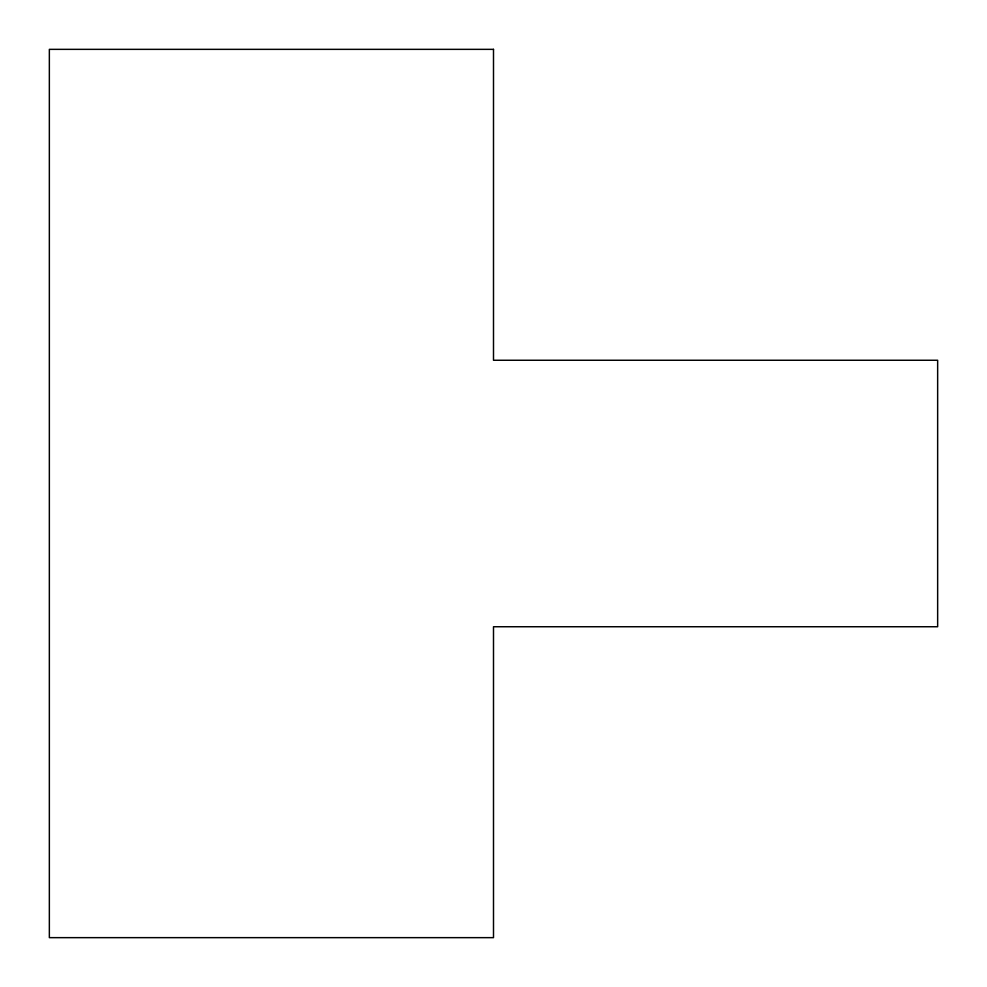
<?xml version="1.0" encoding="UTF-8"?>
<svg xmlns="http://www.w3.org/2000/svg" width="987" height="987" viewBox="0 0 987 987"><rect width="100%" height="100%" fill="white"/><g stroke="black" fill="none" stroke-linecap="round" stroke-linejoin="round"><path stroke-width="1.48" d="M493.5 49.35L49.35 49.35L49.35 937.65L493.5 937.65L493.5 626.745L937.65 626.745L937.65 360.255L493.5 360.255L493.5 49.35"/></g></svg>
